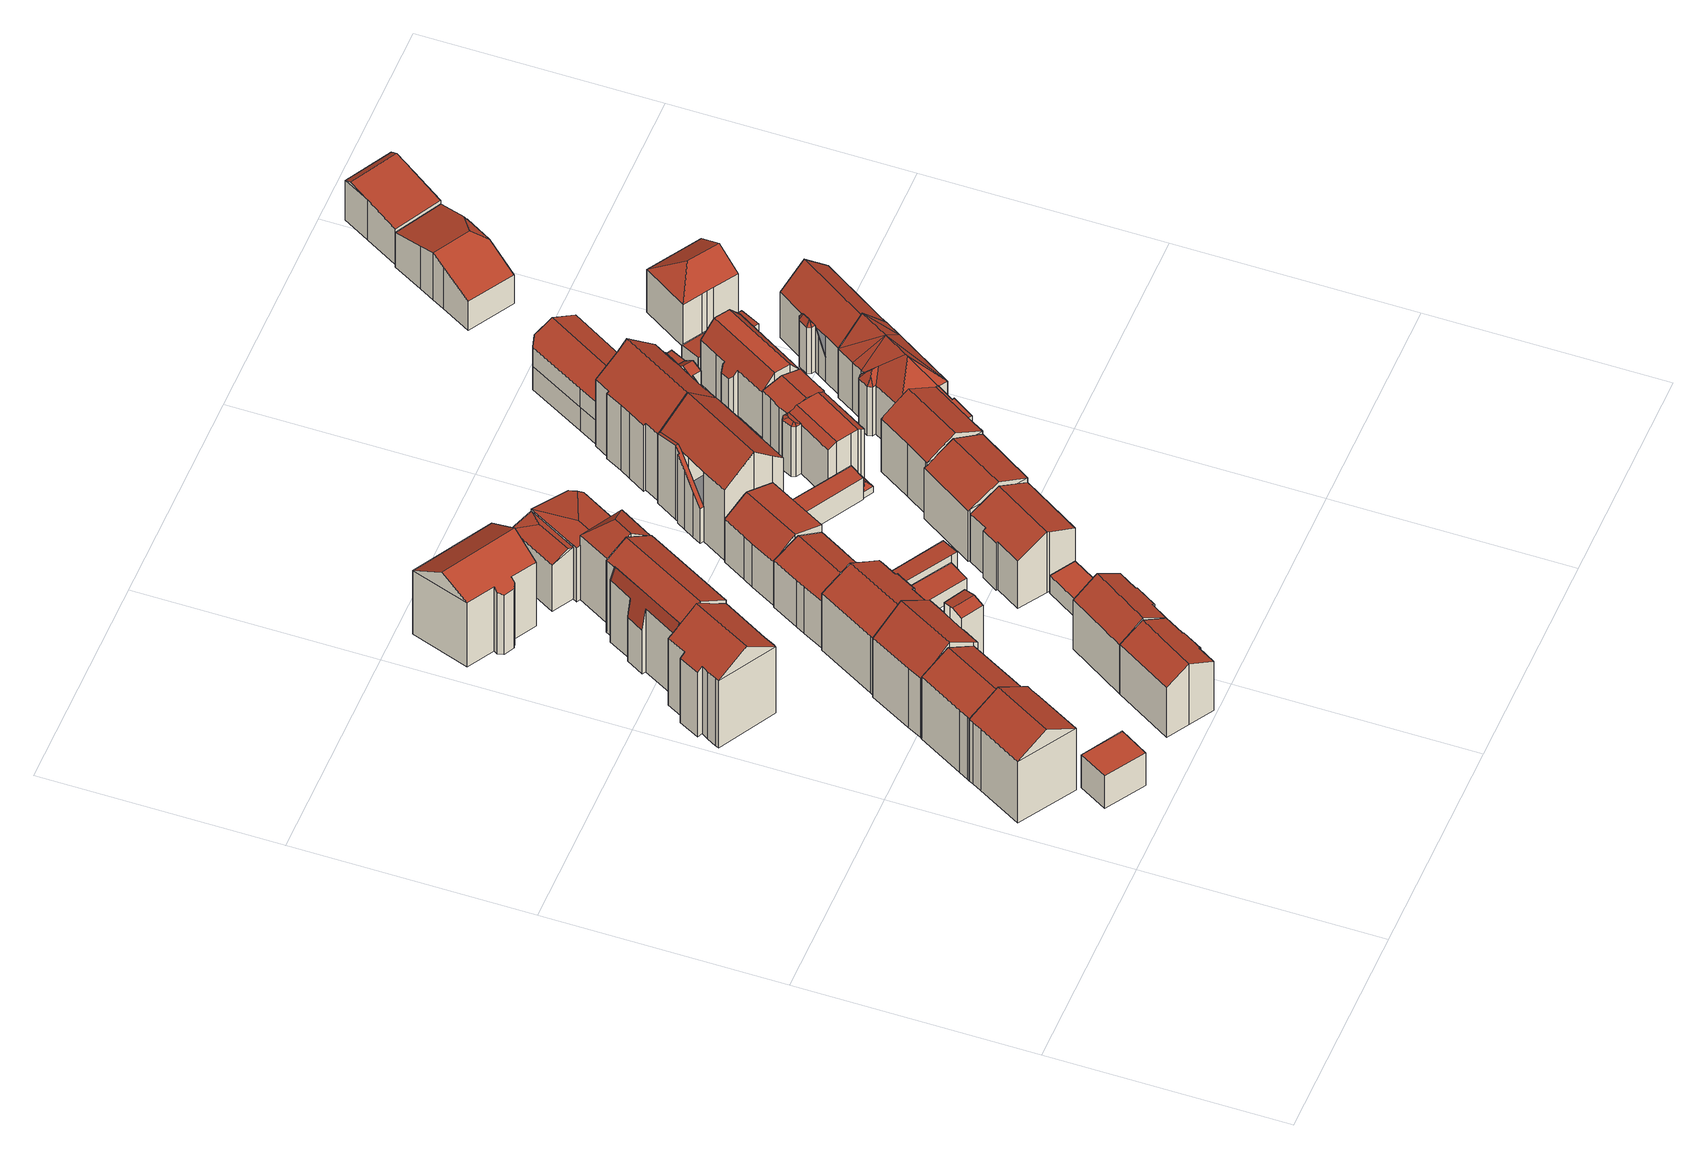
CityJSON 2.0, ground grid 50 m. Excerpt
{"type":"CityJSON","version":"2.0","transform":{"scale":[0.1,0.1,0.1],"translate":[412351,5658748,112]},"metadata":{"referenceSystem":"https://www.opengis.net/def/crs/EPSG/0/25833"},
"CityObjects":{
"building1":{"type":"Building","attributes":{"Dachtyp_tdc":"tdcFreeFormRoof","Gemeindeschluessel":14612000,"Dachneigung":32.35,"QualitaetDacherkennung":69,"Geometrietyp2DReferenz":"3000","measuredHeight":21.15,"function":"31001_9998","roofType":"5000"},"geometry":[{"type":"Solid","lod":"2","boundaries":[[[[0,1,2,3]],[[1,4,5,2]],[[4,6,7,5]],[[6,8,9,7]],[[8,10,11,9]],[[10,12,13,11]],[[12,14,15,13]],[[14,16,17,15]],[[16,0,3,17]],[[8,18,19,20,14,12,10]],[[1,21,16,20,19,4]],[[4,19,18,6]],[[14,20,16]],[[16,21,0]],[[0,21,1]],[[6,18,8]],[[3,2,5,7,9,11,13,15,17]]]],"semantics":{"surfaces":[{"type":"WallSurface"},{"type":"RoofSurface"},{"type":"GroundSurface"}],"values":[[0,0,0,0,0,0,0,0,0,1,1,0,0,0,0,0,2]]}}]},
"building2":{"type":"Building","attributes":{"Dachtyp_tdc":"tdcPolyFlatRoof","Gemeindeschluessel":14612000,"Dachneigung":0,"QualitaetDacherkennung":62,"Geometrietyp2DReferenz":"3000","measuredHeight":8.95,"function":"31001_9998","roofType":"1000"},"geometry":[{"type":"Solid","lod":"2","boundaries":[[[[22,23,24,25]],[[23,26,27,24]],[[26,28,29,27]],[[28,22,25,29]],[[28,26,23,22]],[[25,24,27,29]]]],"semantics":{"surfaces":[{"type":"WallSurface"},{"type":"RoofSurface"},{"type":"GroundSurface"}],"values":[[0,0,0,0,1,2]]}}]},
"building3":{"type":"Building","attributes":{"Dachtyp_tdc":"tdcGableRoof","Gemeindeschluessel":14612000,"Dachneigung":31.04,"QualitaetDacherkennung":68,"Geometrietyp2DReferenz":"3000","measuredHeight":20.78,"function":"31001_9998","roofType":"3100"},"geometry":[{"type":"Solid","lod":"2","boundaries":[[[[30,31,7,32]],[[31,33,34,7]],[[33,35,5,34]],[[35,36,37,5]],[[36,38,39,37]],[[38,40,41,39]],[[40,42,43,41]],[[42,44,45,43]],[[44,46,47,45]],[[46,30,32,47]],[[42,40,38,36,35,33]],[[33,31,30,46,44,42]],[[32,7,34,5,37,39,41,43,45,47]]]],"semantics":{"surfaces":[{"type":"WallSurface"},{"type":"RoofSurface"},{"type":"GroundSurface"}],"values":[[0,0,0,0,0,0,0,0,0,0,1,1,2]]}}]},
"building4":{"type":"Building","attributes":{"Dachtyp_tdc":"tdcFreeFormRoof","Gemeindeschluessel":14612000,"Dachneigung":35.24,"QualitaetDacherkennung":69,"Geometrietyp2DReferenz":"3000","measuredHeight":23.17,"function":"31001_9998","roofType":"5000"},"geometry":[{"type":"Solid","lod":"2","boundaries":[[[[48,49,50,51]],[[49,52,53,50]],[[52,54,55,53]],[[54,56,57,55]],[[56,58,59,57]],[[58,60,61,59]],[[60,62,63,61]],[[62,64,65,63]],[[64,66,67,65]],[[66,68,69,67]],[[68,70,71,69]],[[70,72,73,71]],[[72,48,51,73]],[[70,68,74,75,48,72]],[[75,74,66,64,62,60,58,56,54,52,49]],[[49,48,75]],[[68,66,74]],[[51,50,53,55,57,59,61,63,65,67,69,71,73]]]],"semantics":{"surfaces":[{"type":"WallSurface"},{"type":"RoofSurface"},{"type":"GroundSurface"}],"values":[[0,0,0,0,0,0,0,0,0,0,0,0,0,1,1,0,0,2]]}}]},
"building5":{"type":"Building","attributes":{"Gemeindeschluessel":14612000,"Geometrietyp2DReferenz":"3000","function":"31001_9998","roofType":"9999"},"children":["building5-1","building5-2"]},
"building5-1":{"type":"BuildingPart","attributes":{"Dachtyp_tdc":"tdcGableRoof","Dachneigung":40.02,"QualitaetDacherkennung":59,"Geometrietyp2DReferenz":"3000","measuredHeight":21.77,"roofType":"3100"},"parents":["building5"],"geometry":[{"type":"MultiSurface","lod":"2","boundaries":[[[76,77,78,79]],[[77,80,81,78]],[[80,82,83,81]],[[82,84,85,83]],[[86,87,88,89]],[[87,90,91,88]],[[90,92,93,91]],[[92,94,45,93]],[[94,95,96,45]],[[95,97,41,96]],[[97,98,99,41]],[[98,76,79,99]],[[95,94,92,90,87,86,100,101,84,82,80]],[[80,77,76,98,97,95]],[[79,78,81,83,85,102,103,89,88,91,93,45,96,41,99]]],"semantics":{"surfaces":[{"type":"WallSurface"},{"type":"RoofSurface"},{"type":"GroundSurface"}],"values":[0,0,0,0,0,0,0,0,0,0,0,0,1,1,2]}}]},
"building5-2":{"type":"BuildingPart","attributes":{"Dachtyp_tdc":"tdcGableRoof","Dachneigung":15.43,"QualitaetDacherkennung":51,"Geometrietyp2DReferenz":"3000","measuredHeight":20.63,"roofType":"3100"},"parents":["building5"],"geometry":[{"type":"MultiSurface","lod":"2","boundaries":[[[104,105,102,85,84]],[[105,106,107,102]],[[106,108,109,107]],[[108,110,111,109]],[[110,112,113,111]],[[112,114,86,89,113]],[[110,108,106,105,104,105,115]],[[115,114,112,110]],[[103,102,85,102,107,109,111,113,89]]],"semantics":{"surfaces":[{"type":"WallSurface"},{"type":"RoofSurface"},{"type":"GroundSurface"}],"values":[0,0,0,0,0,0,1,1,2]}}]},
"building6":{"type":"Building","attributes":{"Dachtyp_tdc":"tdcGableRoof","Gemeindeschluessel":14612000,"Dachneigung":29.12,"QualitaetDacherkennung":67,"Geometrietyp2DReferenz":"3000","measuredHeight":16.72,"function":"31001_9998","roofType":"3100"},"geometry":[{"type":"Solid","lod":"2","boundaries":[[[[116,117,118,119]],[[117,120,121,118]],[[120,122,123,121]],[[122,124,125,123]],[[124,126,127,125]],[[126,128,129,127]],[[128,130,131,129]],[[130,132,133,131]],[[132,134,135,133]],[[134,116,119,135]],[[130,128,126,124,122,120,117,116]],[[116,134,132,130]],[[119,118,121,123,125,127,129,131,133,135]]]],"semantics":{"surfaces":[{"type":"WallSurface"},{"type":"RoofSurface"},{"type":"GroundSurface"}],"values":[[0,0,0,0,0,0,0,0,0,0,1,1,2]]}}]},
"building7":{"type":"Building","attributes":{"Gemeindeschluessel":14612000,"Geometrietyp2DReferenz":"3000","function":"31001_9998","roofType":"9999"},"children":["building7-1","building7-2"]},
"building7-1":{"type":"BuildingPart","attributes":{"Dachtyp_tdc":"tdcFreeFormRoof","Dachneigung":81.17,"QualitaetDacherkennung":31,"Geometrietyp2DReferenz":"3000","measuredHeight":20.69,"roofType":"5000"},"parents":["building7"],"geometry":[{"type":"MultiSurface","lod":"2","boundaries":[[[136,137,138,139]],[[137,140,141,138]],[[140,142,143,141]],[[142,144,145,143]],[[144,146,147,145]],[[146,148,149,147]],[[150,151,152,153]],[[151,136,139,152]],[[148,146,154]],[[146,144,142,140,137,136,151,154]],[[151,150,148,154]],[[139,138,141,143,145,147,149,153,152]]],"semantics":{"surfaces":[{"type":"WallSurface"},{"type":"RoofSurface"},{"type":"GroundSurface"}],"values":[0,0,0,0,0,0,0,0,1,1,1,2]}}]},
"building7-2":{"type":"BuildingPart","attributes":{"Dachtyp_tdc":"tdcGableRoof","Dachneigung":32.23,"QualitaetDacherkennung":70,"Geometrietyp2DReferenz":"3000","measuredHeight":22.49,"roofType":"3100"},"parents":["building7"],"geometry":[{"type":"MultiSurface","lod":"2","boundaries":[[[155,156,157,158]],[[156,159,160,157]],[[159,161,162,160]],[[163,164,165,166]],[[164,167,168,165]],[[167,169,170,168]],[[169,171,150,153,170]],[[172,155,158,149,148]],[[169,167,164,163,161,159]],[[159,156,155,172,171,169]],[[158,157,160,162,166,165,168,170,153,149]],[[161,163,166,162]]],"semantics":{"surfaces":[{"type":"WallSurface"},{"type":"RoofSurface"},{"type":"GroundSurface"}],"values":[0,0,0,0,0,0,0,0,1,1,2,0]}}]},
"building8":{"type":"Building","attributes":{"Dachtyp_tdc":"tdcGableRoof","Gemeindeschluessel":14612000,"Dachneigung":29.13,"QualitaetDacherkennung":77,"Geometrietyp2DReferenz":"3000","measuredHeight":19.29,"function":"31001_9998","roofType":"3100"},"geometry":[{"type":"Solid","lod":"2","boundaries":[[[[173,174,175,176]],[[174,177,178,175]],[[177,179,180,178]],[[179,181,182,180]],[[181,183,184,182]],[[183,185,186,184]],[[185,187,188,186]],[[187,189,190,188]],[[189,191,192,190]],[[191,193,194,192]],[[193,195,196,194]],[[195,197,198,196]],[[197,199,200,198]],[[199,173,176,200]],[[195,193,191,189,187]],[[187,185,183,181,179,177,174,173,199,197,195]],[[176,175,178,180,182,184,186,188,190,192,194,196,198,200]]]],"semantics":{"surfaces":[{"type":"WallSurface"},{"type":"RoofSurface"},{"type":"GroundSurface"}],"values":[[0,0,0,0,0,0,0,0,0,0,0,0,0,0,1,1,2]]}}]},
"building9":{"type":"Building","attributes":{"Dachtyp_tdc":"tdcFreeFormRoof","Gemeindeschluessel":14612000,"Dachneigung":32.12,"QualitaetDacherkennung":62,"Geometrietyp2DReferenz":"3000","measuredHeight":21.54,"function":"31001_9998","roofType":"5000"},"geometry":[{"type":"Solid","lod":"2","boundaries":[[[[201,202,203]],[[204,205,206]],[[207,208,209,210,211,212,213,214,215,216]],[[217,218,219,204,206,203,202,220,221,222]],[[217,222,208,207]],[[222,221,209,208]],[[221,220,210,209]],[[220,202,211,210]],[[202,201,212,211]],[[201,205,213,212]],[[205,204,214,213]],[[204,219,215,214]],[[219,218,216,215]],[[218,217,207,216]],[[206,205,201,203]]]],"semantics":{"surfaces":[{"type":"WallSurface"},{"type":"GroundSurface"},{"type":"RoofSurface"}],"values":[[0,0,1,2,0,0,0,0,0,0,0,0,0,0,2]]}}]},
"building10":{"type":"Building","attributes":{"Dachtyp_tdc":"tdcGableRoof","Gemeindeschluessel":14612000,"Dachneigung":33.88,"QualitaetDacherkennung":62,"Geometrietyp2DReferenz":"3000","measuredHeight":17.2,"function":"31001_9998","roofType":"3100"},"geometry":[{"type":"Solid","lod":"2","boundaries":[[[[223,224,225,226]],[[224,227,228,225]],[[227,229,118,228]],[[229,230,231,118]],[[230,232,135,231]],[[232,233,234,135]],[[233,235,236,234]],[[235,237,238,236]],[[237,239,240,238]],[[239,241,242,240]],[[241,223,226,242]],[[237,235,233,232,230]],[[230,229,227,224,223,241,239,237]],[[226,225,228,118,231,135,234,236,238,240,242]]]],"semantics":{"surfaces":[{"type":"WallSurface"},{"type":"RoofSurface"},{"type":"GroundSurface"}],"values":[[0,0,0,0,0,0,0,0,0,0,0,1,1,2]]}}]},
"building11":{"type":"Building","attributes":{"Dachtyp_tdc":"tdcGableRoof","Gemeindeschluessel":14612000,"Dachneigung":27.12,"QualitaetDacherkennung":70,"Geometrietyp2DReferenz":"3000","measuredHeight":15.65,"function":"31001_9998","roofType":"3100"},"geometry":[{"type":"Solid","lod":"2","boundaries":[[[[243,244,245,246]],[[244,247,248,245]],[[247,249,250,248]],[[249,251,252,250]],[[251,253,254,252]],[[253,255,256,254]],[[255,257,258,256]],[[257,259,260,258]],[[259,261,262,260]],[[261,243,246,262]],[[257,255,253,251,249,247]],[[247,244,243,261,259,257]],[[246,245,248,250,252,254,256,258,260,262]]]],"semantics":{"surfaces":[{"type":"WallSurface"},{"type":"RoofSurface"},{"type":"GroundSurface"}],"values":[[0,0,0,0,0,0,0,0,0,0,1,1,2]]}}]},
"building12":{"type":"Building","attributes":{"Dachtyp_tdc":"tdcPolyFlatRoof","Gemeindeschluessel":14612000,"Dachneigung":6.94,"QualitaetDacherkennung":67,"Geometrietyp2DReferenz":"3000","measuredHeight":4.5,"function":"31001_9998","roofType":"2100"},"geometry":[{"type":"Solid","lod":"2","boundaries":[[[[263,264,265,266]],[[264,267,268,265]],[[267,269,270,268]],[[269,271,272,270]],[[271,273,274,272]],[[273,275,276,274]],[[275,263,266,276]],[[275,273,271,269,267,264,263]],[[266,265,268,270,272,274,276]]]],"semantics":{"surfaces":[{"type":"WallSurface"},{"type":"RoofSurface"},{"type":"GroundSurface"}],"values":[[0,0,0,0,0,0,0,1,2]]}}]},
"building13":{"type":"Building","attributes":{"Gemeindeschluessel":14612000,"Geometrietyp2DReferenz":"3000","function":"31001_9998","roofType":"9999"},"children":["building13-1","building13-2","building13-3"]},
"building13-1":{"type":"BuildingPart","attributes":{"Dachtyp_tdc":"tdcFreeFormRoof","Dachneigung":17.87,"QualitaetDacherkennung":34,"Geometrietyp2DReferenz":"3000","measuredHeight":15.44,"roofType":"5000"},"parents":["building13"],"geometry":[{"type":"MultiSurface","lod":"2","boundaries":[[[277,278,279,280]],[[278,281,282,283,279]],[[284,285,286,287,288]],[[285,289,290,286]],[[289,291,292,290]],[[291,293,294,292]],[[293,295,296,294]],[[289,285,284,297]],[[284,281,278,277,298,297]],[[298,299,295,293,291,289,297]],[[296,300,301,280,279,283,287,286,290,292,294]]],"semantics":{"surfaces":[{"type":"WallSurface"},{"type":"RoofSurface"},{"type":"GroundSurface"}],"values":[0,0,0,0,0,0,0,1,1,1,2]}}]},
"building13-2":{"type":"BuildingPart","attributes":{"Dachtyp_tdc":"tdcHipAndGableRoof","Dachneigung":41.38,"QualitaetDacherkennung":52,"Geometrietyp2DReferenz":"3000","measuredHeight":21.93,"roofType":"5000"},"parents":["building13"],"geometry":[{"type":"MultiSurface","lod":"2","boundaries":[[[302,303,304,305]],[[303,306,277,280,304]],[[307,308,309,296,295]],[[308,302,305,309]],[[310,306,311]],[[306,303,302,311]],[[302,308,307,310,311]],[[305,304,280,301,300,296,309]]],"semantics":{"surfaces":[{"type":"WallSurface"},{"type":"RoofSurface"},{"type":"GroundSurface"}],"values":[0,0,0,0,1,1,1,2]}}]},
"building13-3":{"type":"BuildingPart","attributes":{"Dachtyp_tdc":"tdcHipAndGableRoof","Dachneigung":24.93,"QualitaetDacherkennung":35,"Geometrietyp2DReferenz":"3000","measuredHeight":14.45,"roofType":"5000"},"parents":["building13"],"geometry":[{"type":"MultiSurface","lod":"2","boundaries":[[[312,313,314,315]],[[313,288,287,314]],[[282,312,315,283]],[[288,313,316]],[[312,282,317]],[[313,312,317,316]],[[282,288,316,317]],[[315,314,287,283]]],"semantics":{"surfaces":[{"type":"WallSurface"},{"type":"RoofSurface"},{"type":"GroundSurface"}],"values":[0,0,0,1,0,1,1,2]}}]},
"building14":{"type":"Building","attributes":{"Dachtyp_tdc":"tdcPolyFlatRoof","Gemeindeschluessel":14612000,"Dachneigung":0,"QualitaetDacherkennung":64,"Geometrietyp2DReferenz":"3000","measuredHeight":4.82,"function":"31001_9998","roofType":"1000"},"geometry":[{"type":"Solid","lod":"2","boundaries":[[[[318,319,320,321]],[[319,322,323,320]],[[322,324,325,323]],[[324,318,321,325]],[[324,322,319,318]],[[321,320,323,325]]]],"semantics":{"surfaces":[{"type":"WallSurface"},{"type":"RoofSurface"},{"type":"GroundSurface"}],"values":[[0,0,0,0,1,2]]}}]},
"building15":{"type":"Building","attributes":{"Dachtyp_tdc":"tdcPolyFlatRoof","Gemeindeschluessel":14612000,"Dachneigung":3.91,"QualitaetDacherkennung":45,"Geometrietyp2DReferenz":"3000","measuredHeight":6.15,"function":"31001_9998","roofType":"2100"},"geometry":[{"type":"Solid","lod":"2","boundaries":[[[[326,327,328,329]],[[327,330,331,328]],[[330,332,333,331]],[[332,334,335,333]],[[334,336,337,335]],[[336,326,329,337]],[[336,334,332,330,327,326]],[[329,328,331,333,335,337]]]],"semantics":{"surfaces":[{"type":"WallSurface"},{"type":"RoofSurface"},{"type":"GroundSurface"}],"values":[[0,0,0,0,0,0,1,2]]}}]},
"building16":{"type":"Building","attributes":{"Dachtyp_tdc":"tdcGableRoof","Gemeindeschluessel":14612000,"Dachneigung":39.11,"QualitaetDacherkennung":47,"Geometrietyp2DReferenz":"3000","measuredHeight":15.93,"function":"31001_9998","roofType":"3100"},"geometry":[{"type":"Solid","lod":"2","boundaries":[[[[338,339,340,341]],[[339,342,343,340]],[[342,344,345,343]],[[344,346,347,345]],[[339,338,348,349,350,351]],[[351,346,344,342,339]],[[347,352,353,354,355,341,340,343,345]],[[346,351,352,347]],[[351,350,353,352]],[[350,349,354,353]],[[349,348,355,354]],[[348,338,341,355]]]],"semantics":{"surfaces":[{"type":"WallSurface"},{"type":"RoofSurface"},{"type":"GroundSurface"}],"values":[[0,0,0,0,1,1,2,0,0,0,0,0]]}}]},
"building17":{"type":"Building","attributes":{"Dachtyp_tdc":"tdcGableRoof","Gemeindeschluessel":14612000,"Dachneigung":26.65,"QualitaetDacherkennung":75,"Geometrietyp2DReferenz":"3000","measuredHeight":16.51,"function":"31001_9998","roofType":"3100"},"geometry":[{"type":"Solid","lod":"2","boundaries":[[[[356,357,358,359]],[[357,360,361,358]],[[360,362,363,361]],[[362,364,365,363]],[[364,366,367,365]],[[366,368,369,367]],[[368,370,371,369]],[[370,372,373,371]],[[372,374,375,373]],[[374,376,377,375]],[[376,356,359,377]],[[372,370,368,366,364]],[[364,362,360,357,356,376,374,372]],[[359,358,361,363,365,367,369,371,373,375,377]]]],"semantics":{"surfaces":[{"type":"WallSurface"},{"type":"RoofSurface"},{"type":"GroundSurface"}],"values":[[0,0,0,0,0,0,0,0,0,0,0,1,1,2]]}}]},
"building18":{"type":"Building","attributes":{"Gemeindeschluessel":14612000,"Geometrietyp2DReferenz":"3000","function":"31001_9998","roofType":"9999"},"children":["building18-1","building18-2"]},
"building18-1":{"type":"BuildingPart","attributes":{"Dachtyp_tdc":"tdcGableRoof","Dachneigung":54.92,"QualitaetDacherkennung":3,"Geometrietyp2DReferenz":"3000","measuredHeight":20.28,"roofType":"3100"},"parents":["building18"],"geometry":[{"type":"MultiSurface","lod":"2","boundaries":[[[378,379,380,381]],[[379,382,383,380]],[[382,384,385,383]],[[384,386,387,385]],[[386,388,389,387]],[[390,391,392,393]],[[394,395,396,397]],[[395,378,381,396]],[[398,399,391,390,388,386]],[[386,384,382,379,378,395,394,400,398]],[[381,380,383,385,387,389,393,392,401,397,396]],[[388,390,393,389]]],"semantics":{"surfaces":[{"type":"WallSurface"},{"type":"RoofSurface"},{"type":"GroundSurface"}],"values":[0,0,0,0,0,0,0,0,1,1,2,0]}}]},
"building18-2":{"type":"BuildingPart","attributes":{"Dachtyp_tdc":"tdcFreeFormRoof","Dachneigung":42.16,"QualitaetDacherkennung":61,"Geometrietyp2DReferenz":"3000","measuredHeight":25.33,"roofType":"5000"},"parents":["building18"],"geometry":[{"type":"MultiSurface","lod":"2","boundaries":[[[402,403,404,405,406,407,408,409,410]],[[410,391,399,411,400,412,413,402]],[[392,414,415,416,417,418,419,420,421,422,423,397,401]],[[410,414,392,391]],[[410,409,415,414]],[[409,408,416,415]],[[408,407,417,416]],[[407,406,418,417]],[[406,405,419,418]],[[405,404,420,419]],[[404,403,421,420]],[[403,402,422,421]],[[402,413,423,422]],[[413,412,394,397,423]]],"semantics":{"surfaces":[{"type":"RoofSurface"},{"type":"GroundSurface"},{"type":"WallSurface"}],"values":[0,0,1,2,2,2,2,2,2,2,2,2,2,2]}}]},
"building19":{"type":"Building","attributes":{"Dachtyp_tdc":"tdcFreeFormRoof","Gemeindeschluessel":14612000,"Dachneigung":26.69,"QualitaetDacherkennung":72,"Geometrietyp2DReferenz":"3000","measuredHeight":17.24,"function":"31001_9998","roofType":"5000"},"geometry":[{"type":"Solid","lod":"2","boundaries":[[[[424,425,426,427]],[[425,428,429,426]],[[428,430,431,429]],[[430,432,433,431]],[[432,434,435,433]],[[434,424,427,435]],[[432,430,436,437]],[[437,436,428,425,424,434]],[[430,428,436]],[[434,432,437]],[[427,426,429,431,433,435]]]],"semantics":{"surfaces":[{"type":"WallSurface"},{"type":"RoofSurface"},{"type":"GroundSurface"}],"values":[[0,0,0,0,0,0,1,1,0,0,2]]}}]},
"building20":{"type":"Building","attributes":{"Dachtyp_tdc":"tdcPolyFlatRoof","Gemeindeschluessel":14612000,"Dachneigung":6.32,"QualitaetDacherkennung":53,"Geometrietyp2DReferenz":"3000","measuredHeight":6.28,"function":"31001_9998","roofType":"2100"},"geometry":[{"type":"Solid","lod":"2","boundaries":[[[[438,439,440,441]],[[439,442,443,440]],[[442,444,445,443]],[[444,446,447,445]],[[446,438,441,447]],[[446,444,442,439,438]],[[441,440,443,445,447]]]],"semantics":{"surfaces":[{"type":"WallSurface"},{"type":"RoofSurface"},{"type":"GroundSurface"}],"values":[[0,0,0,0,0,1,2]]}}]},
"building21":{"type":"Building","attributes":{"Dachtyp_tdc":"tdcFreeFormRoof","Gemeindeschluessel":14612000,"Dachneigung":50.08,"QualitaetDacherkennung":12,"Geometrietyp2DReferenz":"3000","measuredHeight":3,"function":"31001_9998","roofType":"5000"},"geometry":[{"type":"Solid","lod":"2","boundaries":[[[[448,449,450,451]],[[449,452,453,450]],[[452,454,455,453]],[[454,448,451,455]],[[456,457,454,452]],[[456,452,449]],[[457,456,449,448]],[[457,448,454]],[[451,450,453,455]]]],"semantics":{"surfaces":[{"type":"WallSurface"},{"type":"RoofSurface"},{"type":"GroundSurface"}],"values":[[0,0,0,0,1,1,1,1,2]]}}]},
"building22":{"type":"Building","attributes":{"Gemeindeschluessel":14612000,"Geometrietyp2DReferenz":"3000","function":"31001_9998","roofType":"9999"},"children":["building22-1","building22-2"]},
"building22-1":{"type":"BuildingPart","attributes":{"Dachtyp_tdc":"tdcGableRoof","Dachneigung":30.42,"QualitaetDacherkennung":84,"Geometrietyp2DReferenz":"3000","measuredHeight":18.18,"roofType":"3100"},"parents":["building22"],"geometry":[{"type":"MultiSurface","lod":"2","boundaries":[[[458,459,460,461]],[[459,462,463,460]],[[462,464,465,463]],[[464,466,467,465]],[[466,468,469,467]],[[468,470,471,469]],[[470,472,473,471]],[[474,475,468,466,464,462,476]],[[477,478,474,476,479]],[[458,477,479,459]],[[459,479,476,462]],[[472,478,477,458]],[[470,475,474,478,472]],[[468,475,470]],[[461,460,463,465,467,469,471,473]]],"semantics":{"surfaces":[{"type":"WallSurface"},{"type":"RoofSurface"},{"type":"GroundSurface"}],"values":[0,0,0,0,0,0,0,1,1,0,0,0,0,0,2]}}]},
"building22-2":{"type":"BuildingPart","attributes":{"Dachtyp_tdc":"tdcPolyFlatRoof","Dachneigung":0,"QualitaetDacherkennung":34,"Geometrietyp2DReferenz":"3000","measuredHeight":14.31,"roofType":"1000"},"parents":["building22"],"geometry":[{"type":"MultiSurface","lod":"2","boundaries":[[[480,481,482,483]],[[481,484,485,482]],[[484,486,487,485]],[[486,458,461,487]],[[472,480,483,473]],[[472,458,486,484,481,480]],[[483,482,485,487,461,473]]],"semantics":{"surfaces":[{"type":"WallSurface"},{"type":"RoofSurface"},{"type":"GroundSurface"}],"values":[0,0,0,0,0,1,2]}}]},
"building23":{"type":"Building","attributes":{"Gemeindeschluessel":14612000,"Geometrietyp2DReferenz":"3000","function":"31001_9998","roofType":"9999"},"children":["building23-1","building23-2"]},
"building23-1":{"type":"BuildingPart","attributes":{"Dachtyp_tdc":"tdcGableRoof","Dachneigung":41.82,"QualitaetDacherkennung":61,"Geometrietyp2DReferenz":"3000","measuredHeight":24.78,"roofType":"3100"},"parents":["building23"],"geometry":[{"type":"MultiSurface","lod":"2","boundaries":[[[488,489,490,491,492]],[[489,493,494,490]],[[493,390,495,494]],[[390,496,497,495]],[[496,498,499,497]],[[498,500,501,499]],[[500,502,503,501]],[[502,504,505,503]],[[504,506,507,505]],[[506,508,509,507]],[[508,510,511,509]],[[510,512,513,511]],[[512,514,515,513]],[[514,516,517,515]],[[516,518,519,520,517]],[[514,512,510,508,506,504,502,500,498,496,390,493]],[[493,489,488,521,522,523,524,518,516,514]],[[525,491,490,494,495,497,499,501,503,505,507,509,511,513,515,517,520,526]]],"semantics":{"surfaces":[{"type":"WallSurface"},{"type":"RoofSurface"},{"type":"GroundSurface"}],"values":[0,0,0,0,0,0,0,0,0,0,0,0,0,0,0,1,1,2]}}]},
"building23-2":{"type":"BuildingPart","attributes":{"Dachtyp_tdc":"tdcGableRoof","Dachneigung":41.7,"QualitaetDacherkennung":17,"Geometrietyp2DReferenz":"3000","measuredHeight":19.67,"roofType":"3100"},"parents":["building23"],"geometry":[{"type":"MultiSurface","lod":"2","boundaries":[[[527,528,529,530]],[[528,492,491,529]],[[519,531,532,520]],[[531,533,534,532]],[[533,535,536,534]],[[535,537,538,536]],[[537,539,540,538]],[[539,541,542,540]],[[541,527,530,542]],[[537,535,533,531,519,524,543]],[[543,522,544,492,528,527,541,539,537]],[[530,529,491,525,526,520,532,534,536,538,540,542]]],"semantics":{"surfaces":[{"type":"WallSurface"},{"type":"RoofSurface"},{"type":"GroundSurface"}],"values":[0,0,0,0,0,0,0,0,0,1,1,2]}}]},
"building24":{"type":"Building","attributes":{"Gemeindeschluessel":14612000,"Geometrietyp2DReferenz":"3000","function":"31001_9998","roofType":"9999"},"children":["building24-1","building24-2","building24-3"]},
"building24-1":{"type":"BuildingPart","attributes":{"Dachtyp_tdc":"tdcFreeFormRoof","Dachneigung":19.22,"QualitaetDacherkennung":35,"Geometrietyp2DReferenz":"3000","measuredHeight":13.96,"roofType":"5000"},"parents":["building24"],"geometry":[{"type":"MultiSurface","lod":"2","boundaries":[[[545,546,547,548,549]],[[550,551,552,553,554,555]],[[554,556,557,555]],[[556,558,559,557]],[[558,546,560,559]],[[546,545,560]],[[545,550,555,557,559,560]],[[547,561,562,563,564,565,566,548]],[[546,558,561,547]],[[558,556,562,561]],[[556,554,563,562]],[[554,553,564,563]],[[553,552,567,565,564]],[[550,568,566]]],"semantics":{"surfaces":[{"type":"WallSurface"},{"type":"RoofSurface"},{"type":"GroundSurface"}],"values":[0,1,1,1,1,1,1,2,0,0,0,0,0,0]}}]},
"building24-2":{"type":"BuildingPart","attributes":{"Dachtyp_tdc":"tdcGableRoof","Dachneigung":15.39,"QualitaetDacherkennung":51,"Geometrietyp2DReferenz":"3000","measuredHeight":14.78,"roofType":"3100"},"parents":["building24"],"geometry":[{"type":"MultiSurface","lod":"2","boundaries":[[[567,569,564,565]],[[569,570,571,564]],[[570,572,573,571]],[[572,574,575,573]],[[574,576,577,575]],[[576,578,579,577]],[[578,580,581,579]],[[580,582,583,581]],[[582,584,585,586,583]],[[578,576,574,572,570,569,567,551,587,588,589,590]],[[590,591,592,593,584,582,580,578]],[[586,594,595,596,566,565,564,571,573,575,577,579,581,583]]],"semantics":{"surfaces":[{"type":"WallSurface"},{"type":"RoofSurface"},{"type":"GroundSurface"}],"values":[0,0,0,0,0,0,0,0,0,1,1,2]}}]},
"building24-3":{"type":"BuildingPart","attributes":{"Dachtyp_tdc":"tdcCutGableRoof","Dachneigung":0.122,"QualitaetDacherkennung":53,"Geometrietyp2DReferenz":"3000","measuredHeight":14.39,"roofType":"9999"},"parents":["building24"],"geometry":[{"type":"MultiSurface","lod":"2","boundaries":[[[597,549,548,598]],[[585,599,600,586]],[[599,601,602,600]],[[601,603,604,602]],[[603,605,606,604]],[[605,607,608,606]],[[607,597,598,608]],[[609,587,568,549,597,607]],[[603,601,599,585,593,610]],[[607,605,603,610,591,611,589,609]],[[598,548,566,596,595,594,586,600,602,604,606,608]]],"semantics":{"surfaces":[{"type":"WallSurface"},{"type":"RoofSurface"},{"type":"GroundSurface"}],"values":[0,0,0,0,0,0,0,1,1,1,2]}}]},
"building25":{"type":"Building","attributes":{"Dachtyp_tdc":"tdcFreeFormRoof","Gemeindeschluessel":14612000,"Dachneigung":27.5,"QualitaetDacherkennung":23,"Geometrietyp2DReferenz":"3000","measuredHeight":14.46,"function":"31001_9998","roofType":"5000"},"geometry":[{"type":"Solid","lod":"2","boundaries":[[[[612,613,614,615]],[[613,616,617,614]],[[616,618,619,617]],[[618,620,621,619]],[[620,622,623,621]],[[622,624,625,623]],[[624,626,627,625]],[[626,628,629,627]],[[628,630,631,629]],[[630,632,633,631]],[[632,634,635,633]],[[634,636,637,635]],[[636,638,639,637]],[[638,612,615,639]],[[640,641,642,643,644,645,646]],[[647,648,646,645,649,650,651,628,626,652,653]],[[620,647,653,622]],[[622,653,652,624]],[[624,652,626]],[[628,651,630]],[[630,651,650,632]],[[632,650,649,634]],[[634,649,645,644,636]],[[618,648,647,620]],[[636,644,643,638]],[[638,643,642,612]],[[612,642,641,613]],[[613,641,640,616]],[[616,640,646,648,618]],[[615,614,617,619,621,623,625,627,629,631,633,635,637,639]]]],"semantics":{"surfaces":[{"type":"WallSurface"},{"type":"RoofSurface"},{"type":"GroundSurface"}],"values":[[0,0,0,0,0,0,0,0,0,0,0,0,0,0,1,1,0,0,0,0,0,0,0,0,0,0,0,0,0,2]]}}]},
"building26":{"type":"Building","attributes":{"Dachtyp_tdc":"tdcFreeFormRoof","Gemeindeschluessel":14612000,"Dachneigung":47.91,"QualitaetDacherkennung":20,"Geometrietyp2DReferenz":"3000","measuredHeight":19.6,"function":"31001_9998","roofType":"5000"},"geometry":[{"type":"Solid","lod":"2","boundaries":[[[[654,655,656]],[[657,655,654]],[[658,655,657]],[[655,658,659]],[[660,661,662]],[[662,654,660]],[[663,654,662]],[[654,663,664]],[[657,654,664,665]],[[666,667,668,658,657,665,669]],[[666,669,670]],[[671,667,666,670,672]],[[671,672,673]],[[674,675,676,677,678,679,680,681,682,683,684,685,686,687,688]],[[672,670,675,674]],[[670,669,676,675]],[[669,665,677,676]],[[665,664,678,677]],[[664,663,679,678]],[[663,662,680,679]],[[662,661,681,680]],[[661,689,682,681]],[[689,656,683,682]],[[656,655,684,683]],[[655,690,685,684]],[[690,691,686,685]],[[691,692,687,686]],[[692,673,688,687]],[[673,672,674,688]],[[668,667,671,673,692]],[[659,658,668,692,691]],[[690,659,691]],[[659,690,655]],[[661,656,689]],[[660,656,661]],[[654,656,660]]]],"semantics":{"surfaces":[{"type":"RoofSurface"},{"type":"WallSurface"},{"type":"GroundSurface"}],"values":[[0,0,0,0,1,0,0,0,0,0,0,0,0,2,1,1,1,1,1,1,1,1,1,1,1,1,1,1,1,0,0,0,0,0,0,0]]}}]},
"building27":{"type":"Building","attributes":{"Dachtyp_tdc":"tdcCutGableRoof","Gemeindeschluessel":14612000,"Dachneigung":51.22,"QualitaetDacherkennung":66,"Geometrietyp2DReferenz":"3000","measuredHeight":15.95,"function":"31001_9998","roofType":"9999"},"geometry":[{"type":"Solid","lod":"2","boundaries":[[[[693,694,695,696]],[[694,697,698,695]],[[697,699,700,698]],[[699,701,702,700]],[[701,703,704,702]],[[703,705,706,704]],[[705,707,708,706]],[[707,709,710,708]],[[709,711,712,710]],[[711,713,714,712]],[[713,715,716,714]],[[715,717,718,716]],[[717,719,720,718]],[[719,721,722,720]],[[721,723,724,722]],[[723,725,726,724]],[[725,727,728,726]],[[727,693,696,728]],[[701,699,697,694,693,727]],[[725,723,721,719,717,715,713,711,709,707,705,703]],[[727,725,703,701]],[[696,695,698,700,702,704,706,708,710,712,714,716,718,720,722,724,726,728]]]],"semantics":{"surfaces":[{"type":"WallSurface"},{"type":"RoofSurface"},{"type":"GroundSurface"}],"values":[[0,0,0,0,0,0,0,0,0,0,0,0,0,0,0,0,0,0,1,1,1,2]]}}]},
"building28":{"type":"Building","attributes":{"Dachtyp_tdc":"tdcPolyFlatRoof","Gemeindeschluessel":14612000,"Dachneigung":8.24,"QualitaetDacherkennung":53,"Geometrietyp2DReferenz":"3000","measuredHeight":3.57,"function":"31001_9998","roofType":"2100"},"geometry":[{"type":"Solid","lod":"2","boundaries":[[[[729,730,731,732]],[[730,733,734,731]],[[733,735,736,734]],[[735,737,738,736]],[[737,739,740,738]],[[739,741,742,740]],[[741,729,732,742]],[[741,739,737,735,733,730,729]],[[732,731,734,736,738,740,742]]]],"semantics":{"surfaces":[{"type":"WallSurface"},{"type":"RoofSurface"},{"type":"GroundSurface"}],"values":[[0,0,0,0,0,0,0,1,2]]}}]},
"building29":{"type":"Building","attributes":{"Dachtyp_tdc":"tdcPolyFlatRoof","Gemeindeschluessel":14612000,"Dachneigung":7.79,"QualitaetDacherkennung":69,"Geometrietyp2DReferenz":"3000","measuredHeight":7.06,"function":"31001_9998","roofType":"2100"},"geometry":[{"type":"Solid","lod":"2","boundaries":[[[[743,744,745,746]],[[744,747,748,745]],[[747,749,750,748]],[[749,751,732,750]],[[751,752,742,732]],[[752,753,754,742]],[[753,743,746,754]],[[753,752,751,749,747,744,743]],[[746,745,748,750,732,742,754]]]],"semantics":{"surfaces":[{"type":"WallSurface"},{"type":"RoofSurface"},{"type":"GroundSurface"}],"values":[[0,0,0,0,0,0,0,1,2]]}}]},
"building30":{"type":"Building","attributes":{"Gemeindeschluessel":14612000,"Geometrietyp2DReferenz":"3000","function":"31001_9998","roofType":"9999"},"children":["building30-1","building30-2"]},
"building30-1":{"type":"BuildingPart","attributes":{"Dachtyp_tdc":"tdcGableRoof","Dachneigung":43.72,"QualitaetDacherkennung":55,"Geometrietyp2DReferenz":"3000","measuredHeight":17.74,"roofType":"3100"},"parents":["building30"],"geometry":[{"type":"MultiSurface","lod":"2","boundaries":[[[755,756,757,758]],[[756,759,760,757]],[[759,662,761,760]],[[662,762,763,761]],[[762,764,763]],[[765,766,767,768,769]],[[766,770,771,767]],[[770,772,773,771]],[[772,774,775,773]],[[774,755,758,775]],[[770,766,765,776,777,778,779,780,762,662,759]],[[759,756,755,774,772,770]],[[758,757,760,761,763,781,782,783,768,767,771,773,775]]],"semantics":{"surfaces":[{"type":"WallSurface"},{"type":"RoofSurface"},{"type":"GroundSurface"}],"values":[0,0,0,0,0,0,0,0,0,0,1,1,2]}}]},
"building30-2":{"type":"BuildingPart","attributes":{"Dachtyp_tdc":"tdcFreeFormRoof","Dachneigung":61.78,"QualitaetDacherkennung":26,"Geometrietyp2DReferenz":"3000","measuredHeight":14.11,"roofType":"5000"},"parents":["building30"],"geometry":[{"type":"MultiSurface","lod":"2","boundaries":[[[784,785,786,787]],[[785,788,789,786]],[[788,790,791,764,780,790,789]],[[790,792,793,787,786,789]],[[794,781,795,796,797,798,799,768,783,782,781,763]],[[764,791,794,763]],[[791,790,781,794]],[[790,788,795,781]],[[788,785,796,795]],[[785,784,797,796]],[[784,800,798,797]],[[800,801,799,798]],[[801,769,768,799]],[[792,777,802,769,801,800,793]],[[800,784,787,793]]],"semantics":{"surfaces":[{"type":"RoofSurface"},{"type":"GroundSurface"},{"type":"WallSurface"}],"values":[0,0,0,0,1,2,2,2,2,2,2,2,2,0,0]}}]},
"building31":{"type":"Building","attributes":{"Dachtyp_tdc":"tdcFreeFormRoof","Gemeindeschluessel":14612000,"Dachneigung":31.24,"QualitaetDacherkennung":72,"Geometrietyp2DReferenz":"3000","measuredHeight":15.03,"function":"31001_9998","roofType":"5000"},"geometry":[{"type":"Solid","lod":"2","boundaries":[[[[803,804,805,806]],[[804,807,808,805]],[[807,809,810,808]],[[809,811,812,810]],[[811,813,814,812]],[[813,815,816,814]],[[815,803,806,816]],[[817,813,811]],[[803,818,817,811,809,807,804]],[[817,818,815,813]],[[803,815,818]],[[806,805,808,810,812,814,816]]]],"semantics":{"surfaces":[{"type":"WallSurface"},{"type":"RoofSurface"},{"type":"GroundSurface"}],"values":[[0,0,0,0,0,0,0,1,1,1,0,2]]}}]},
"building32":{"type":"Building","attributes":{"Gemeindeschluessel":14612000,"Geometrietyp2DReferenz":"3000","function":"31001_9998","roofType":"9999"},"children":["building32-1","building32-2"]},
"building32-1":{"type":"BuildingPart","attributes":{"Dachtyp_tdc":"tdcGableAndHippedGRoof","Dachneigung":17.23,"QualitaetDacherkennung":27,"Geometrietyp2DReferenz":"3000","measuredHeight":12.78,"roofType":"9999"},"parents":["building32"],"geometry":[{"type":"MultiSurface","lod":"2","boundaries":[[[819,820,821,822]],[[820,823,824,821]],[[823,825,826,824]],[[825,827,828,829,826]],[[830,831,832,833,834]],[[831,835,836,832]],[[835,837,838,836]],[[837,839,840,838]],[[839,841,842,840]],[[841,819,822,842]],[[837,835,831,830,843,844]],[[843,827,825,823,820,844]],[[820,819,841,839,837,844]],[[822,821,824,826,829,845,846,833,832,836,838,840,842]]],"semantics":{"surfaces":[{"type":"WallSurface"},{"type":"RoofSurface"},{"type":"GroundSurface"}],"values":[0,0,0,0,0,0,0,0,0,0,1,1,1,2]}}]},
"building32-2":{"type":"BuildingPart","attributes":{"Dachtyp_tdc":"tdcGableRoof","Dachneigung":21.13,"QualitaetDacherkennung":11,"Geometrietyp2DReferenz":"3000","measuredHeight":5.89,"roofType":"3100"},"parents":["building32"],"geometry":[{"type":"MultiSurface","lod":"2","boundaries":[[[847,834,833,832]],[[828,848,849,829]],[[848,850,851,849]],[[850,852,853,851]],[[852,854,855,853]],[[854,856,857,855]],[[856,847,832,857]],[[852,850,848,828,858]],[[858,859,834,847,856,854,852]],[[832,833,846,845,829,849,851,853,855,857]]],"semantics":{"surfaces":[{"type":"WallSurface"},{"type":"RoofSurface"},{"type":"GroundSurface"}],"values":[0,0,0,0,0,0,0,1,1,2]}}]},
"building33":{"type":"Building","attributes":{"Dachtyp_tdc":"tdcFreeFormRoof","Gemeindeschluessel":14612000,"Dachneigung":10.01,"QualitaetDacherkennung":27,"Geometrietyp2DReferenz":"3000","measuredHeight":11.83,"function":"31001_9998","roofType":"5000"},"geometry":[{"type":"Solid","lod":"2","boundaries":[[[[860,861,862,863]],[[861,864,865,862]],[[864,866,867,865]],[[866,868,869,867]],[[868,870,871,869]],[[870,860,863,871]],[[872,868,866,873]],[[860,870,872,873,864,861]],[[870,868,872]],[[866,864,873]],[[863,862,865,867,869,871]]]],"semantics":{"surfaces":[{"type":"WallSurface"},{"type":"RoofSurface"},{"type":"GroundSurface"}],"values":[[0,0,0,0,0,0,1,1,0,0,2]]}}]}
},
"vertices":[
[86,341,178],[96,360,178],[96,360,10],[86,341,10],[101,370,178],[101,370,10],[208,304,178],[208,304,10],[218,298,178],[218,298,10],[212,289,178],[212,289,10],[202,269,178],[202,269,10],[150,176,178],[150,176,10],[33,248,178],[33,248,10],[208,304,185],[159,334,222],[91,212,222],[86,341,179],
[159,170,99],[242,119,99],[242,119,10],[159,170,10],[206,59,99],[206,59,10],[124,110,99],[124,110,10],
[211,308,179],[208,304,179],[211,308,10],[155,337,218],[155,337,10],[101,370,180],[103,374,180],[103,374,10],[115,394,180],[115,394,10],[169,490,180],[169,490,10],[223,458,218],[223,458,10],[276,427,180],[276,427,10],[222,328,180],[222,328,10],
[129,764,197],[8,832,201],[8,832,17],[129,764,17],[12,839,201],[12,839,17],[23,859,201],[23,859,17],[32,874,201],[32,874,17],[21,879,192],[21,879,17],[44,922,192],[44,922,17],[55,917,200],[55,917,17],[77,958,200],[77,958,17],[94,948,214],[94,948,17],[198,889,199],[198,889,17],[143,792,199],[143,792,17],[133,770,198],[133,770,17],[137,924,248],[67,799,248],
[187,523,172],[236,612,172],[236,612,10],[187,523,10],[295,578,228],[295,578,10],[354,544,182],[354,544,10],[334,507,182],[334,507,10],[307,462,182],[305,458,182],[305,458,10],[307,462,10],[287,425,182],[287,425,10],[285,422,182],[285,422,10],[276,427,189],[227,456,228],[227,456,10],[169,490,172],[171,493,172],[171,493,10],[320,485,182],[333,507,182],[333,507,10],[320,485,10],
[334,507,210],[333,507,210],[345,501,210],[345,501,10],[378,483,210],[378,483,10],[365,460,217],[365,460,10],[352,437,210],[352,437,10],[307,462,210],[320,485,217],
[449,157,179],[496,128,147],[496,128,12],[449,157,12],[472,87,148],[472,87,12],[475,85,145],[475,85,12],[449,42,146],[449,42,12],[446,44,148],[446,44,12],[425,7,147],[425,7,12],[376,37,179],[376,37,12],[331,65,147],[331,65,12],[403,185,148],[403,185,12],
[94,948,192],[136,1025,194],[136,1025,22],[94,948,22],[129,1029,141],[129,1029,22],[150,1066,143],[150,1066,22],[156,1063,189],[156,1063,22],[183,1113,192],[183,1113,22],[193,1107,192],[193,1107,22],[104,943,192],[99,945,225],[99,945,22],[104,943,22],[186,1105,229],
[205,1129,217],[215,1124,224],[215,1124,22],[205,1129,22],[248,1106,247],[248,1106,22],[301,1077,209],[301,1077,22],[302,1076,208],[198,891,209],[198,891,22],[302,1076,22],[198,889,209],[198,889,22],[145,919,247],[145,919,22],[104,943,218],[193,1107,218],
[420,661,170],[403,631,170],[403,631,15],[420,661,15],[408,628,167],[408,628,15],[403,620,167],[403,620,15],[384,585,167],[384,585,15],[379,588,170],[379,588,15],[354,544,170],[354,544,15],[296,578,208],[296,578,15],[236,612,170],[236,612,15],[240,618,170],[240,618,15],[309,741,170],[309,741,15],[367,706,208],[367,706,15],[405,683,183],[405,683,15],[425,671,170],[425,671,15],
[67,1461,203],[25,1337,204],[45,1396,245],[167,1254,203],[231,1366,203],[198,1308,245],[100,1272,29],[78,1284,29],[75,1297,29],[80,1305,29],[25,1337,29],[67,1461,29],[231,1366,29],[167,1254,29],[115,1284,29],[110,1275,29],[100,1272,191],[110,1275,196],[115,1284,204],[80,1305,204],[75,1297,198],[78,1284,191],
[551,206,144],[524,161,144],[524,161,12],[551,206,12],[519,164,148],[519,164,12],[496,128,148],[450,156,184],[450,156,12],[403,185,147],[478,306,147],[478,306,12],[520,279,180],[520,279,12],[525,276,184],[525,276,12],[572,248,147],[572,248,12],[547,208,147],[547,208,12],
[430,729,149],[405,683,150],[405,683,20],[430,729,20],[357,712,177],[357,712,20],[309,741,148],[309,741,20],[332,784,148],[332,784,20],[343,803,148],[343,803,20],[375,861,148],[375,861,20],[424,831,177],[424,831,20],[472,802,149],[472,802,20],[441,748,149],[441,748,20],
[408,628,59],[403,631,59],[403,631,18],[408,628,18],[420,661,63],[420,661,18],[445,648,63],[445,648,18],[559,578,63],[559,578,18],[537,539,57],[537,539,18],[403,620,57],[403,620,18],
[258,1201,177],[250,1205,176],[250,1205,29],[258,1201,29],[255,1214,176],[255,1214,170],[255,1214,29],[313,1319,176],[391,1275,165],[391,1275,29],[313,1319,29],[313,1319,170],[395,1259,165],[395,1259,29],[399,1247,162],[399,1247,29],[349,1160,162],[349,1160,29],[344,1150,162],[344,1150,29],[310,1225,184],[287,1184,184],[343,1151,162],[343,1151,29],[287,1184,29],
[258,1101,248],[215,1124,205],[215,1124,29],[258,1101,29],[258,1201,204],[344,1150,206],[301,1077,207],[301,1077,29],[343,1151,207],[281,1140,248],
[211,1239,156],[270,1343,156],[270,1343,29],[211,1239,29],[284,1292,174],[244,1220,174],
[520,279,64],[592,395,64],[592,395,16],[520,279,16],[643,364,64],[643,364,16],[572,248,64],[572,248,16],
[559,578,83],[445,648,83],[445,648,22],[559,578,22],[449,655,83],[449,655,22],[463,682,80],[463,682,22],[591,606,80],[591,606,22],[571,571,83],[571,571,22],
[445,985,142],[487,958,184],[487,958,24],[445,985,24],[540,925,169],[540,925,24],[513,876,169],[513,876,24],[472,802,169],[472,802,24],[417,936,142],[405,915,142],[375,861,143],[419,835,184],[419,835,24],[375,861,24],[405,915,24],[417,936,24],
[558,489,150],[580,523,150],[580,523,22],[558,489,22],[585,520,153],[585,520,22],[609,559,153],[609,559,22],[665,523,187],[665,523,22],[721,488,153],[721,488,22],[643,364,154],[643,364,22],[592,395,184],[592,395,22],[587,398,187],[587,398,22],[529,435,152],[529,435,22],[561,487,152],[561,487,22],
[480,1061,154],[492,1082,189],[492,1082,29],[480,1061,29],[502,1100,218],[502,1100,29],[505,1098,218],[505,1098,29],[510,1106,232],[510,1106,29],[537,1152,220],[537,1152,29],[538,1151,220],[542,1149,220],[542,1149,29],[538,1151,29],[476,1038,124],[469,1042,124],[469,1042,29],[476,1038,29],[515,1103,232],[541,1148,220],[511,1096,220],[515,1103,29],
[503,948,282],[540,925,242],[561,912,220],[605,989,220],[618,1010,220],[629,1030,220],[646,1060,220],[659,1082,220],[601,1116,281],[515,1103,220],[476,1038,220],[445,985,220],[601,1116,29],[659,1082,29],[646,1060,29],[629,1030,29],[618,1010,29],[605,989,29],[561,912,29],[540,925,29],[503,948,29],[445,985,29],
[605,562,162],[678,677,163],[678,677,25],[605,562,25],[684,673,166],[684,673,25],[795,605,165],[795,605,25],[721,488,165],[721,488,25],[609,559,165],[609,559,25],[737,641,198],[664,524,198],
[680,798,87],[551,875,87],[551,875,28],[680,798,28],[570,907,91],[570,907,28],[652,857,91],[652,857,28],[698,829,91],[698,829,28],
[680,798,48],[698,829,48],[698,829,32],[680,798,32],[718,817,48],[718,817,32],[700,786,48],[700,786,32],[704,815,62],[696,802,62],
[817,642,172],[795,605,172],[795,605,29],[817,642,29],[684,673,172],[684,673,29],[686,677,172],[686,677,29],[716,724,172],[716,724,29],[758,792,172],[758,792,29],[798,769,172],[798,769,29],[869,726,172],[869,726,29],[814,759,211],[798,769,199],[740,639,211],[817,642,173],[869,726,173],[795,605,173],
[874,723,172],[851,686,172],[851,686,29],[874,723,29],[855,684,172],[855,684,29],[825,637,172],[825,637,29],
[672,1105,218],[659,1082,218],[659,1082,35],[672,1105,35],[672,1105,203],[599,1117,282],[599,1117,35],[538,1151,35],[537,1152,218],[537,1152,35],[554,1183,218],[554,1183,35],[550,1185,214],[550,1185,35],[571,1221,214],[571,1221,35],[584,1243,214],[584,1243,35],[603,1278,214],[603,1278,35],[606,1276,217],[606,1276,35],[626,1309,217],[626,1309,35],[668,1281,262],[668,1281,35],[687,1270,282],[687,1270,35],[745,1236,220],[745,1236,35],[716,1187,221],[716,1187,207],[716,1187,35],[669,1106,221],[690,1143,221],[703,1164,221],[709,1174,221],[669,1106,35],[703,1164,35],
[694,1142,222],[687,1131,216],[687,1131,35],[694,1142,35],[724,1182,207],[724,1182,35],[736,1175,207],[736,1175,35],[732,1168,215],[732,1168,35],[722,1152,231],[722,1152,35],[720,1148,229],[720,1148,35],[711,1132,222],[711,1132,35],[703,1164,231],[669,1106,203],
[694,927,172],[684,933,172],[684,933,36],[694,927,36],[694,927,169],[713,959,172],[711,960,172],[709,961,172],[710,961,172],[702,966,172],[704,958,175],[691,963,172],[698,954,176],[681,942,172],[692,942,175],[691,939,175],[681,942,36],[691,963,36],[702,966,36],[710,961,36],[709,961,36],[713,959,36],[709,961,171],[713,959,169],
[710,961,171],[720,980,171],[720,980,36],[735,1003,171],[735,1003,36],[748,1024,171],[748,1024,36],[750,1023,172],[750,1023,36],[786,1000,184],[786,1000,36],[822,977,174],[822,977,36],[796,934,174],[796,934,36],[785,915,174],[785,915,171],[785,915,36],[722,953,175],[729,949,178],[736,945,180],[748,937,184],[764,928,180],[773,922,177],[778,919,176],[773,922,36],[748,937,36],[729,949,36],
[652,857,169],[652,857,36],[724,813,171],[724,813,36],[718,817,175],[718,817,36],[712,820,180],[712,820,36],[698,829,180],[698,829,36],[668,847,180],[668,847,36],[729,949,180],[773,922,180],[748,937,180],
[647,1348,104],[713,1467,104],[713,1467,40],[647,1348,40],[736,1472,104],[736,1472,40],[818,1421,104],[818,1421,40],[751,1308,104],[751,1308,40],[746,1299,104],[746,1299,40],[755,1293,104],[755,1293,40],[832,1248,104],[832,1248,40],[818,1224,104],[818,1224,40],[804,1201,104],[804,1201,40],[751,1232,104],[751,1232,40],[745,1236,104],[745,1236,40],[668,1281,104],[668,1281,40],[626,1309,104],[626,1309,40],[736,1472,164],[713,1467,155],[647,1348,156],[626,1309,157],[668,1281,182],[672,1279,185],[771,1450,185],[751,1308,157],[818,1421,156],[745,1236,140],[751,1232,137],[804,1201,105],[755,1293,151],[746,1299,157],
[908,840,232],[892,711,170],[970,835,170],[876,788,231],[875,788,232],[871,782,232],[945,900,232],[992,870,170],[898,930,170],[875,893,170],[861,871,170],[858,865,170],[848,856,184],[850,846,192],[863,838,192],[851,869,170],[841,868,170],[840,844,184],[827,846,170],[829,836,170],[827,846,36],[841,868,36],[851,869,36],[858,865,36],[861,871,36],[875,893,36],[898,930,36],[992,870,36],[981,853,36],[970,835,36],[892,711,36],[874,723,36],[798,769,36],[836,832,36],[829,836,36],[981,853,170],[874,723,170],[798,769,170],[836,832,170],
[914,1131,171],[891,1092,171],[891,1092,42],[914,1131,42],[878,1071,171],[878,1071,42],[822,977,171],[822,977,42],[803,990,200],[803,990,42],[772,1009,201],[772,1009,42],[750,1023,169],[750,1023,42],[748,1024,165],[748,1024,42],[785,1087,165],[785,1087,42],[777,1092,154],[777,1092,42],[775,1101,146],[775,1101,42],[785,1120,145],[785,1120,42],[797,1121,157],[797,1121,42],[800,1119,161],[800,1119,42],[812,1140,161],[812,1140,42],[836,1180,161],[836,1180,42],[863,1163,201],[863,1163,42],[894,1144,200],[894,1144,42],
[833,1184,80],[804,1201,80],[804,1201,44],[833,1184,44],[818,1224,76],[818,1224,44],[827,1219,76],[827,1219,44],[852,1262,69],[852,1262,44],[872,1251,69],[872,1251,44],[857,1225,73],[857,1225,44],
[952,1108,115],[914,1131,115],[914,1131,44],[952,1108,44],[836,1180,115],[836,1180,44],[832,1182,115],[832,1182,44],[833,1184,114],[857,1225,108],[978,1152,108],[978,1152,44],
[1004,891,170],[992,870,169],[992,870,45],[1004,891,45],[945,900,223],[945,900,45],[898,930,45],[919,963,170],[919,963,45],[919,963,112],[959,1028,168],[994,1082,169],[994,1082,45],[959,1028,45],[959,1028,158],[1041,1052,223],[1041,1052,45],[1089,1022,168],[1089,1022,45],[1016,909,170],[1016,909,45],[960,1028,169],[956,1022,169],[955,1021,169],[936,990,169],[935,989,169],[936,990,45],[955,1021,45],[960,1028,45],
[938,1023,172],[926,1003,172],[935,1002,186],[943,1016,186],[929,995,172],[934,999,183],[936,990,172],[930,981,152],[955,1021,172],[947,1019,183],[930,981,45],[929,995,45],[926,1003,45],[938,1023,45],[948,1026,45],[955,1022,45],[948,1026,172],[955,1022,172],[960,1028,156],
[1012,1172,166],[963,1202,167],[963,1202,51],[1012,1172,51],[951,1210,167],[951,1210,51],[941,1216,167],[941,1216,51],[903,1240,166],[903,1240,51],[961,1334,168],[961,1334,51],[1070,1267,168],[1070,1267,51],[979,1260,201],[1042,1221,201],
[839,1692,162],[853,1717,176],[853,1717,48],[839,1692,48],[870,1748,165],[870,1748,48],[906,1812,142],[906,1812,48],[1004,1759,141],[1004,1759,99],[1004,1759,48],[967,1694,162],[968,1693,162],[968,1693,48],[967,1694,48],[967,1694,82],[936,1637,161],[936,1637,48],[935,1636,161],[935,1636,48],[897,1573,126],[897,1573,48],[804,1629,127],[804,1629,48],[970,1700,162],[929,1673,176],[1000,1751,48],[970,1700,48],
[968,1693,82],[1028,1745,99],[1028,1745,48],[1027,1745,100],[1027,1745,48],[1023,1737,107],[1023,1737,48],[998,1692,87],[998,1692,48],[974,1705,87],[974,1705,48],[1000,1751,107],[970,1700,84],
[1004,1759,150],[906,1812,150],[906,1812,54],[1004,1759,54],[946,1882,164],[946,1882,54],[978,1939,163],[978,1939,54],[1075,1884,163],[1075,1884,54],[1043,1827,164],[1043,1827,54],[1067,1870,173],[970,1925,173]
]}
